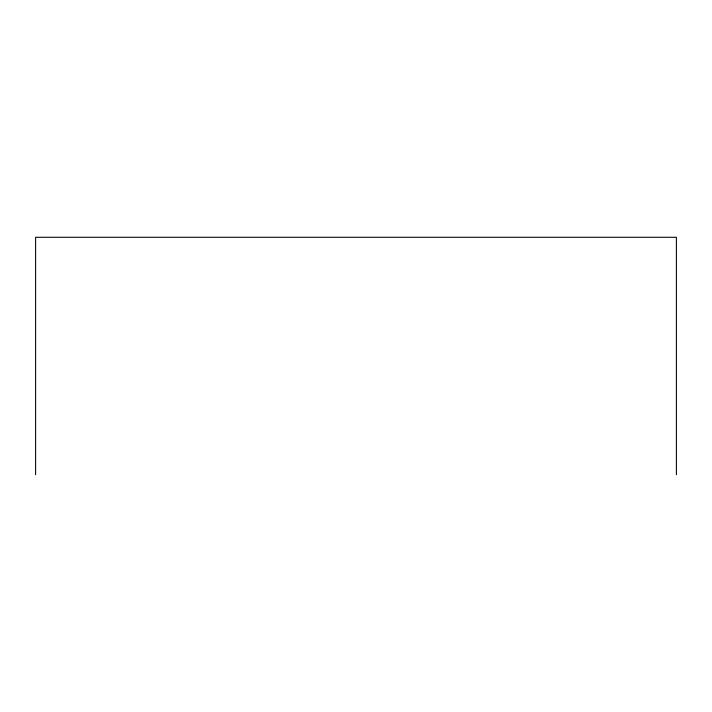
<?xml version="1.0" encoding="UTF-8"?>
<svg xmlns="http://www.w3.org/2000/svg" width="712" height="712" viewBox="0 0 712 712"><rect width="100%" height="100%" fill="white"/><g stroke="black" fill="none" stroke-linecap="round" stroke-linejoin="round"><path stroke-width="1.07" d="M676.4 474.717L676.4 237.283L35.6 237.283L35.6 474.717"/></g></svg>
